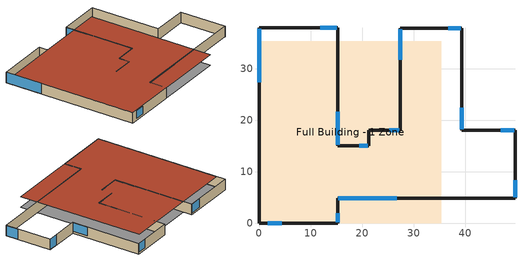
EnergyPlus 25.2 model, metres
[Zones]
Full Building - 1 Zone
 floor adiabatic (Medium Floor): 35.36,0 0,0 0,35.36 35.36,35.36 z0
 wall outside (Medium Exterior Wall): 0,0 15.24,0 15.24,4.88 49.68,4.88 49.68,18.07 39.32,18.07 39.32,37.89 27.43,37.89 27.43,18.07 21.34,18.07 21.34,15.03 15.24,15.03 15.24,37.98 0,37.98 0,0 z0:3.05
 window (Double Pane Window): 1.71,0 4.42,0 z0.67:2.74; 15.24,0.18 15.24,1.95 z0.76:2.96; 15.42,4.88 26.7,4.88 / 27.43,37.7 27.43,31.79 / 15.24,15.21 15.24,21.7 / 0,37.8 0,27.4 z0.03:3.02; 49.68,5.06 49.68,8.32 z0.12:3.02; 49.5,18.07 46.91,18.07 z0.09:3.02; 39.32,18.26 39.32,22.46 z0.52:3.02; 39.14,37.89 36.73,37.89 z0.64:3.02; 27.25,18.07 25.3,18.07 z0.55:2.96; 21.15,15.03 19.42,15.03 z0.82:2.96; 15.06,37.98 11.86,37.98 z0.58:3.02
 roof outside (Medium Roof/Ceiling): 0,35.36 0,0 35.36,0 35.36,35.36 z3.05
[Building]
Adult Education Center: Loads convergence tolerance value=0.04; Maximum number of warmup days=25; Minimum number of warmup days=6; North axis=0; Solar distribution=MinimalShadowing; Temperature convergence tolerance value=0.4; Terrain=Suburbs
[Site:Location]
CHICAGO_IL_USA Design_Conditions: Elevation=190; Latitude=41.78; Longitude=-87.75; Time zone=-6
[SizingPeriod:DesignDay] Barometric pressure=99063; Day of month=21; Daylight saving time indicator=No; Humidity condition type=WetBulb; Rain indicator=No; Snow indicator=No; Solar model indicator=ASHRAEClearSky
Name | Daily dry bulb temperature range | Day type | Maximum dry bulb temperature | Month | Sky clearness | Wetbulb or dewpoint at maximum dry bulb | Wind direction | Wind speed
CHICAGO Ann Clg 1% Condns DB=>MWB | 10.7 | SummerDesignDay | 31.5 | 7 | 1 | 23 | 230 | 5.3
CHICAGO Ann Htg 99% Condns DB | 0 | WinterDesignDay | -17.3 | 1 | 0 | -17.3 | 270 | 4.9
[Construction]
Double Pane Window: CLEAR 3MM, AIR 13MM, CLEAR 3MM
Medium Exterior Wall: M01 100mm brick, I02 50mm insulation board, F04 Wall air space resistance, G01a 19mm gypsum board
Medium Floor: F16 Acoustic tile, F05 Ceiling air space resistance, M14a 100mm heavyweight concrete
Medium Partitions: G01a 19mm gypsum board, F04 Wall air space resistance, G01a 19mm gypsum board
Medium Roof/Ceiling: M14a 100mm heavyweight concrete, F05 Ceiling air space resistance, F16 Acoustic tile
Medium/Heavy Partitions: G01a 19mm gypsum board, M01 100mm brick, M05 200mm concrete block, G01a 19mm gypsum board
[Material]
Name | Conductivity | Density | Roughness | Specific heat | Thickness
F16 Acoustic tile | 0.06 | 368 | MediumSmooth | 590 | 0.0191
G01a 19mm gypsum board | 0.16 | 800 | MediumSmooth | 1090 | 0.019
I02 50mm insulation board | 0.03 | 43 | MediumRough | 1210 | 0.0508
M01 100mm brick | 0.89 | 1920 | MediumRough | 790 | 0.1016
M05 200mm concrete block | 1.11 | 800 | MediumRough | 920 | 0.2032
M14a 100mm heavyweight concrete | 1.95 | 2240 | MediumRough | 900 | 0.1016
[Material:AirGap]
Name | Thermal resistance
F04 Wall air space resistance | 0.15
F05 Ceiling air space resistance | 0.18
[WindowMaterial:Gas]
AIR 13MM: Gas type=Air; Thickness=0.0127
[WindowMaterial:Glazing]
CLEAR 3MM: Back side infrared hemispherical emissivity=0.84; Back side solar reflectance at normal incidence=0.075; Back side visible reflectance at normal incidence=0.081; Conductivity=0.9; Front side infrared hemispherical emissivity=0.84; Front side solar reflectance at normal incidence=0.075; Front side visible reflectance at normal incidence=0.081; Infrared transmittance at normal incidence=0; Optical data type=SpectralAverage; Solar transmittance at normal incidence=0.837; Thickness=0.003; Visible transmittance at normal incidence=0.898
[HVACTemplate:Thermostat]
All Zones: Cooling setpoint schedule=Clg-SetP-Sch; Heating setpoint schedule=Htg-SetP-Sch
[HVACTemplate:Zone:IdealLoadsAirSystem]
Full Building - 1 Zone: Template thermostat=All Zones
[InternalMass] Zone or zonelist=Full Building - 1 Zone
Name | Construction | Surface area
Zn001:IntM001 | Medium Partitions | 956.9014
Zn001:IntM002 | Medium/Heavy Partitions | 1757.725
[Lights]
Full Building - 1 Zone_Lights_1: Design level calculation method=LightingLevel; End use subcategory=General; Fraction radiant=0.2; Fraction replaceable=0; Fraction visible=0.2; Lighting level=26360; Return air fraction=0; Schedule=Office Lighting and Receptacles; Zone or zonelist or space or spacelist=Full Building - 1 Zone
[People]
Full Building - 1 Zone_People_1: Activity level schedule=Activity Lvl   1; Fraction radiant=0.7; Number of people=205; Number of people calculation method=People; Number of people schedule=Office Occupancy; Zone or zonelist or space or spacelist=Full Building - 1 Zone
[Zone]
Full Building - 1 Zone: Ceiling height=Autocalculate; Multiplier=1; Type=1; Volume=Autocalculate
[ZoneInfiltration:DesignFlowRate]
Full Building - 1 Zone_Infil_1: Constant term coefficient=0.606; Design flow rate=0.75; Design flow rate calculation method=Flow/Zone; Schedule=On; Temperature term coefficient=0.03636; Velocity squared term coefficient=0; Velocity term coefficient=0.117717; Zone or zonelist or space or spacelist=Full Building - 1 Zone
[Schedule:Compact]
Activity Lvl   1: Through:12/31, For: AllDays, Until: 24:00, 131.8
Clg-SetP-Sch: Through: 12/31, For: WeekDays CustomDay1 CustomDay2, Until: 7:00, 32, Until: 21:00, 24, Until: 24:00, 32, For: WeekEnds Holiday, Until: 24:00, 32, For: SummerDesignDay, Until: 24:00, 24, For: WinterDesignDay, Until: 24:00, 32
Htg-SetP-Sch: Through: 12/31, For: WeekDays CustomDay1 CustomDay2, Until: 6:00, 13, Until: 7:00, 18, Until: 21:00, 23, Until: 24:00, 13, For: WeekEnds Holiday, Until: 24:00, 13, For: SummerDesignDay, Until: 24:00, 13, For: WinterDesignDay, Until: 24:00, 23
Office Lighting and Receptacles: Through: 12/31, For: Weekdays SummerDesignDay, Until: 05:00, 0.05, Until: 07:00, 0.1, Until: 08:00, 0.3, Until: 17:00, 0.9, Until: 18:00, 0.5, Until: 20:00, 0.3, Until: 22:00, 0.2, Until: 23:00, 0.1, Until: 24:00, 0.05, For: Saturday WinterDesignDay, Until: 06:00, 0.05, Until: 08:00, 0.1, Until: 12:00, 0.3, Until: 17:00, 0.15, Until: 24:00, 0.05, For: Sunday Holidays AllOtherDays, Until: 24:00, 0.05
Office Occupancy: Through: 12/31, For: Weekdays SummerDesignDay, Until: 08:00, 0, Until: 12:00, 0.95, Until: 13:00, 0.5, Until: 17:00, 0.95, Until: 24:00, 0, For: Saturday WinterDesignDay, Until: 08:00, 0, Until: 12:00, 0.3, Until: 24:00, 0, For: Sunday Holidays AllOtherDays, Until: 24:00, 0
On: Through: 12/31, For: AllDays, Until: 24:00, 1
